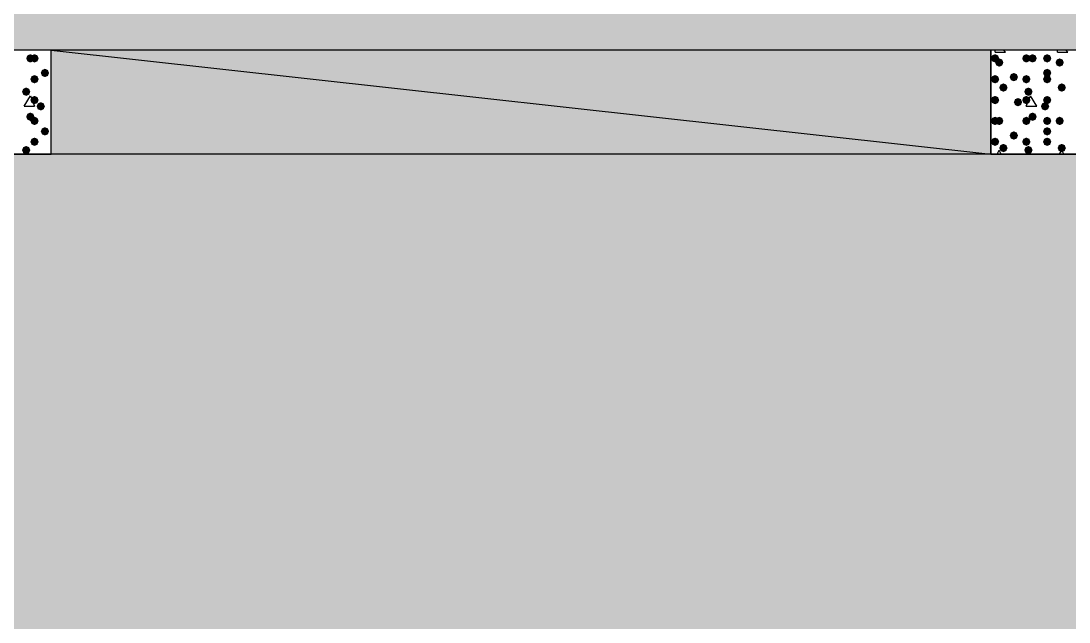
# Model space of a CAD drawing. Header units: millimetres. Extents: x 0 to 420, y 0 to 297.
# Drawn here: x 308.55 to 329.84, y 195.15 to 207.35 of the extents above; entities that cross this region are included whole.
import ezdxf

# ---------------------------------------------------------------- set-up
doc = ezdxf.new("R2010")
doc.units = ezdxf.units.MM
doc.layers.get('0').update_dxf_attribs({"linetype": 'CONTINUOUS'})

msp = doc.modelspace()

# ---------------------------------------------------------------- hatches: boundary and pattern name
at = {"true_color": 0x000008}
h = msp.add_hatch(color=0, dxfattribs=at)
h.paths.add_polyline_path([(385.826, 225.806), (39.708667, 225.806), (385.826, 206.756)], flags=0)
h.paths.add_polyline_path([(39.708667, 225.806), (385.826, 206.756), (39.708667, 206.756)], flags=0)
at = {"true_color": 0x000007}
for points in [[(308.821667, 206.586667), (308.796796, 206.526871), (308.737, 206.502), (308.677204, 206.526871), (308.652333, 206.586667), (308.677204, 206.646462), (308.737, 206.671333), (308.796796, 206.646463)], [(308.906333, 206.586667), (308.881463, 206.526871), (308.821667, 206.502), (308.761871, 206.526871), (308.737, 206.586667), (308.761871, 206.646462), (308.821667, 206.671333), (308.881462, 206.646463)], [(328.422, 206.586667), (328.397129, 206.526871), (328.337333, 206.502), (328.277537, 206.526871), (328.252667, 206.586667), (328.277537, 206.646462), (328.337333, 206.671333), (328.397129, 206.646463)], [(328.506667, 206.502), (328.481796, 206.442204), (328.422, 206.417333), (328.362204, 206.442204), (328.337333, 206.502), (328.362204, 206.561796), (328.422, 206.586667), (328.481796, 206.561796)], [(329.057, 206.586667), (329.032129, 206.526871), (328.972333, 206.502), (328.912537, 206.526871), (328.887667, 206.586667), (328.912537, 206.646462), (328.972333, 206.671333), (329.032129, 206.646463)], [(329.184, 206.586667), (329.159129, 206.526871), (329.099333, 206.502), (329.039537, 206.526871), (329.014667, 206.586667), (329.039537, 206.646462), (329.099333, 206.671333), (329.159129, 206.646463)], [(329.480333, 206.586667), (329.455462, 206.526871), (329.395667, 206.502), (329.335871, 206.526871), (329.311, 206.586667), (329.335871, 206.646462), (329.395667, 206.671333), (329.455462, 206.646463)], [(329.734333, 206.502), (329.709462, 206.442204), (329.649667, 206.417333), (329.589871, 206.442204), (329.565, 206.502), (329.589871, 206.561796), (329.649667, 206.586667), (329.709462, 206.561796)], [(309.118, 206.290333), (309.093129, 206.230537), (309.033333, 206.205667), (308.973538, 206.230537), (308.948667, 206.290333), (308.973537, 206.350129), (309.033333, 206.375), (309.093129, 206.350129)], [(329.480333, 206.290333), (329.455462, 206.230537), (329.395667, 206.205667), (329.335871, 206.230537), (329.311, 206.290333), (329.335871, 206.350129), (329.395667, 206.375), (329.455462, 206.350129)], [(308.906333, 206.163333), (308.881463, 206.103537), (308.821667, 206.078667), (308.761871, 206.103537), (308.737, 206.163333), (308.761871, 206.223129), (308.821667, 206.248), (308.881462, 206.223129)], [(328.422, 206.163333), (328.397129, 206.103537), (328.337333, 206.078667), (328.277537, 206.103537), (328.252667, 206.163333), (328.277537, 206.223129), (328.337333, 206.248), (328.397129, 206.223129)], [(328.803, 206.205667), (328.778129, 206.145871), (328.718333, 206.121), (328.658537, 206.145871), (328.633667, 206.205667), (328.658537, 206.265462), (328.718333, 206.290333), (328.778129, 206.265463)], [(329.057, 206.163333), (329.032129, 206.103537), (328.972333, 206.078667), (328.912537, 206.103537), (328.887667, 206.163333), (328.912537, 206.223129), (328.972333, 206.248), (329.032129, 206.223129)], [(329.480333, 206.163333), (329.455462, 206.103537), (329.395667, 206.078667), (329.335871, 206.103537), (329.311, 206.163333), (329.335871, 206.223129), (329.395667, 206.248), (329.455462, 206.223129)], [(308.737, 205.909333), (308.712129, 205.849538), (308.652333, 205.824667), (308.592538, 205.849538), (308.567667, 205.909333), (308.592537, 205.969129), (308.652333, 205.994), (308.712129, 205.969129)], [(328.591333, 205.994), (328.566462, 205.934204), (328.506667, 205.909333), (328.446871, 205.934204), (328.422, 205.994), (328.446871, 206.053796), (328.506667, 206.078667), (328.566462, 206.053796)], [(329.099333, 205.909333), (329.074462, 205.849538), (329.014667, 205.824667), (328.954871, 205.849538), (328.93, 205.909333), (328.954871, 205.969129), (329.014667, 205.994), (329.074462, 205.969129)], [(329.776667, 205.994), (329.751796, 205.934204), (329.692, 205.909333), (329.632204, 205.934204), (329.607333, 205.994), (329.632204, 206.053796), (329.692, 206.078667), (329.751796, 206.053796)], [(308.906333, 205.74), (308.881463, 205.680204), (308.821667, 205.655333), (308.761871, 205.680204), (308.737, 205.74), (308.761871, 205.799796), (308.821667, 205.824667), (308.881462, 205.799796)], [(309.033333, 205.613), (309.008462, 205.553204), (308.948667, 205.528333), (308.888871, 205.553204), (308.864, 205.613), (308.888871, 205.672796), (308.948667, 205.697667), (309.008462, 205.672796)], [(328.422, 205.74), (328.397129, 205.680204), (328.337333, 205.655333), (328.277537, 205.680204), (328.252667, 205.74), (328.277537, 205.799796), (328.337333, 205.824667), (328.397129, 205.799796)], [(328.887667, 205.697667), (328.862796, 205.637871), (328.803, 205.613), (328.743204, 205.637871), (328.718333, 205.697667), (328.743204, 205.757462), (328.803, 205.782333), (328.862796, 205.757463)], [(329.057, 205.74), (329.032129, 205.680204), (328.972333, 205.655333), (328.912537, 205.680204), (328.887667, 205.74), (328.912537, 205.799796), (328.972333, 205.824667), (329.032129, 205.799796)], [(329.438, 205.613), (329.413129, 205.553204), (329.353333, 205.528333), (329.293537, 205.553204), (329.268667, 205.613), (329.293537, 205.672796), (329.353333, 205.697667), (329.413129, 205.672796)], [(329.480333, 205.74), (329.455462, 205.680204), (329.395667, 205.655333), (329.335871, 205.680204), (329.311, 205.74), (329.335871, 205.799796), (329.395667, 205.824667), (329.455462, 205.799796)], [(308.821667, 205.401333), (308.796796, 205.341537), (308.737, 205.316667), (308.677204, 205.341537), (308.652333, 205.401333), (308.677204, 205.461129), (308.737, 205.486), (308.796796, 205.461129)], [(329.184, 205.401333), (329.159129, 205.341537), (329.099333, 205.316667), (329.039537, 205.341537), (329.014667, 205.401333), (329.039537, 205.461129), (329.099333, 205.486), (329.159129, 205.461129)], [(308.906333, 205.316667), (308.881463, 205.256871), (308.821667, 205.232), (308.761871, 205.256871), (308.737, 205.316667), (308.761871, 205.376462), (308.821667, 205.401333), (308.881462, 205.376463)], [(328.422, 205.316667), (328.397129, 205.256871), (328.337333, 205.232), (328.277537, 205.256871), (328.252667, 205.316667), (328.277537, 205.376462), (328.337333, 205.401333), (328.397129, 205.376463)], [(328.506667, 205.316667), (328.481796, 205.256871), (328.422, 205.232), (328.362204, 205.256871), (328.337333, 205.316667), (328.362204, 205.376462), (328.422, 205.401333), (328.481796, 205.376463)], [(329.057, 205.316667), (329.032129, 205.256871), (328.972333, 205.232), (328.912537, 205.256871), (328.887667, 205.316667), (328.912537, 205.376462), (328.972333, 205.401333), (329.032129, 205.376463)], [(329.480333, 205.316667), (329.455462, 205.256871), (329.395667, 205.232), (329.335871, 205.256871), (329.311, 205.316667), (329.335871, 205.376462), (329.395667, 205.401333), (329.455462, 205.376463)], [(329.734333, 205.316667), (329.709462, 205.256871), (329.649667, 205.232), (329.589871, 205.256871), (329.565, 205.316667), (329.589871, 205.376462), (329.649667, 205.401333), (329.709462, 205.376463)], [(309.118, 205.105), (309.093129, 205.045204), (309.033333, 205.020333), (308.973538, 205.045204), (308.948667, 205.105), (308.973537, 205.164796), (309.033333, 205.189667), (309.093129, 205.164796)], [(328.803, 205.020333), (328.778129, 204.960537), (328.718333, 204.935667), (328.658537, 204.960537), (328.633667, 205.020333), (328.658537, 205.080129), (328.718333, 205.105), (328.778129, 205.080129)], [(329.480333, 205.105), (329.455462, 205.045204), (329.395667, 205.020333), (329.335871, 205.045204), (329.311, 205.105), (329.335871, 205.164796), (329.395667, 205.189667), (329.455462, 205.164796)], [(308.906333, 204.893333), (308.881463, 204.833537), (308.821667, 204.808667), (308.761871, 204.833537), (308.737, 204.893333), (308.761871, 204.953129), (308.821667, 204.978), (308.881462, 204.953129)], [(328.422, 204.893333), (328.397129, 204.833537), (328.337333, 204.808667), (328.277537, 204.833537), (328.252667, 204.893333), (328.277537, 204.953129), (328.337333, 204.978), (328.397129, 204.953129)], [(328.591333, 204.766333), (328.566462, 204.706537), (328.506667, 204.681667), (328.446871, 204.706537), (328.422, 204.766333), (328.446871, 204.826129), (328.506667, 204.851), (328.566462, 204.826129)], [(329.057, 204.893333), (329.032129, 204.833537), (328.972333, 204.808667), (328.912537, 204.833537), (328.887667, 204.893333), (328.912537, 204.953129), (328.972333, 204.978), (329.032129, 204.953129)], [(329.480333, 204.893333), (329.455462, 204.833537), (329.395667, 204.808667), (329.335871, 204.833537), (329.311, 204.893333), (329.335871, 204.953129), (329.395667, 204.978), (329.455462, 204.953129)], [(329.776667, 204.766333), (329.751796, 204.706537), (329.692, 204.681667), (329.632204, 204.706537), (329.607333, 204.766333), (329.632204, 204.826129), (329.692, 204.851), (329.751796, 204.826129)], [(308.737, 204.724), (308.712129, 204.664204), (308.652333, 204.639333), (308.592538, 204.664204), (308.567667, 204.724), (308.592537, 204.783796), (308.652333, 204.808667), (308.712129, 204.783796)], [(329.099333, 204.724), (329.074462, 204.664204), (329.014667, 204.639333), (328.954871, 204.664204), (328.93, 204.724), (328.954871, 204.783796), (329.014667, 204.808667), (329.074462, 204.783796)]]:
    msp.add_hatch(color=0, dxfattribs=at).paths.add_polyline_path(points, flags=0)
at = {"true_color": 0x000008}
h = msp.add_hatch(color=0, dxfattribs=at)
h.paths.add_polyline_path([(328.252667, 206.756), (309.160333, 206.756), (328.252667, 204.639333)], flags=0)
h.paths.add_polyline_path([(309.160333, 206.756), (328.252667, 204.639333), (309.160333, 204.639333)], flags=0)
h = msp.add_hatch(color=0, dxfattribs=at)
h.paths.add_polyline_path([(385.826, 204.639333), (224.409, 204.639333), (385.826, 185.547)], flags=0)
h.paths.add_polyline_path([(224.409, 204.639333), (385.826, 185.547), (224.409, 185.547)], flags=0)

# ---------------------------------------------------------------- linework, layer by layer
at = {"color": 0, "true_color": 0x000008}
for points in [[(39.708667, 225.806), (385.826, 206.756), (39.708667, 206.756)], [(328.252667, 206.756), (309.160333, 206.756), (328.252667, 204.639333)], [(309.160333, 206.756), (328.252667, 204.639333), (309.160333, 204.639333)], [(385.826, 204.639333), (224.409, 204.639333), (385.826, 185.547)]]:
    msp.add_lwpolyline(points, close=True, dxfattribs=at)
at = {"color": 0, "true_color": 0x000007}
for points in [[(307.043667, 206.756), (307.043667, 204.639333), (309.160333, 204.639333), (309.160333, 206.756)], [(328.252667, 206.756), (328.252667, 204.639333), (330.369333, 204.639333), (330.369333, 206.756)]]:
    msp.add_lwpolyline(points, close=True, dxfattribs=at)
for points in [[(328.337333, 206.713667), (328.337333, 206.756)], [(328.337333, 206.713667), (328.549, 206.713667)], [(328.549, 206.713667), (328.506667, 206.756)], [(329.607333, 206.713667), (329.607333, 206.756)], [(329.607333, 206.713667), (329.819, 206.713667)], [(329.819, 206.713667), (329.776667, 206.756)], [(308.61, 205.613), (308.737, 205.824667), (308.821667, 205.613)], [(328.972333, 205.613), (329.057, 205.824667)], [(329.184, 205.613), (329.057, 205.824667)], [(308.61, 205.613), (308.821667, 205.613)], [(328.972333, 205.613), (329.184, 205.613)], [(328.379667, 204.639333), (328.422, 204.724)], [(328.464333, 204.639333), (328.422, 204.724)], [(329.649667, 204.639333), (329.692, 204.724)], [(329.734333, 204.639333), (329.692, 204.724)]]:
    msp.add_lwpolyline(points, dxfattribs=at)

doc.saveas('drawing.dxf')
